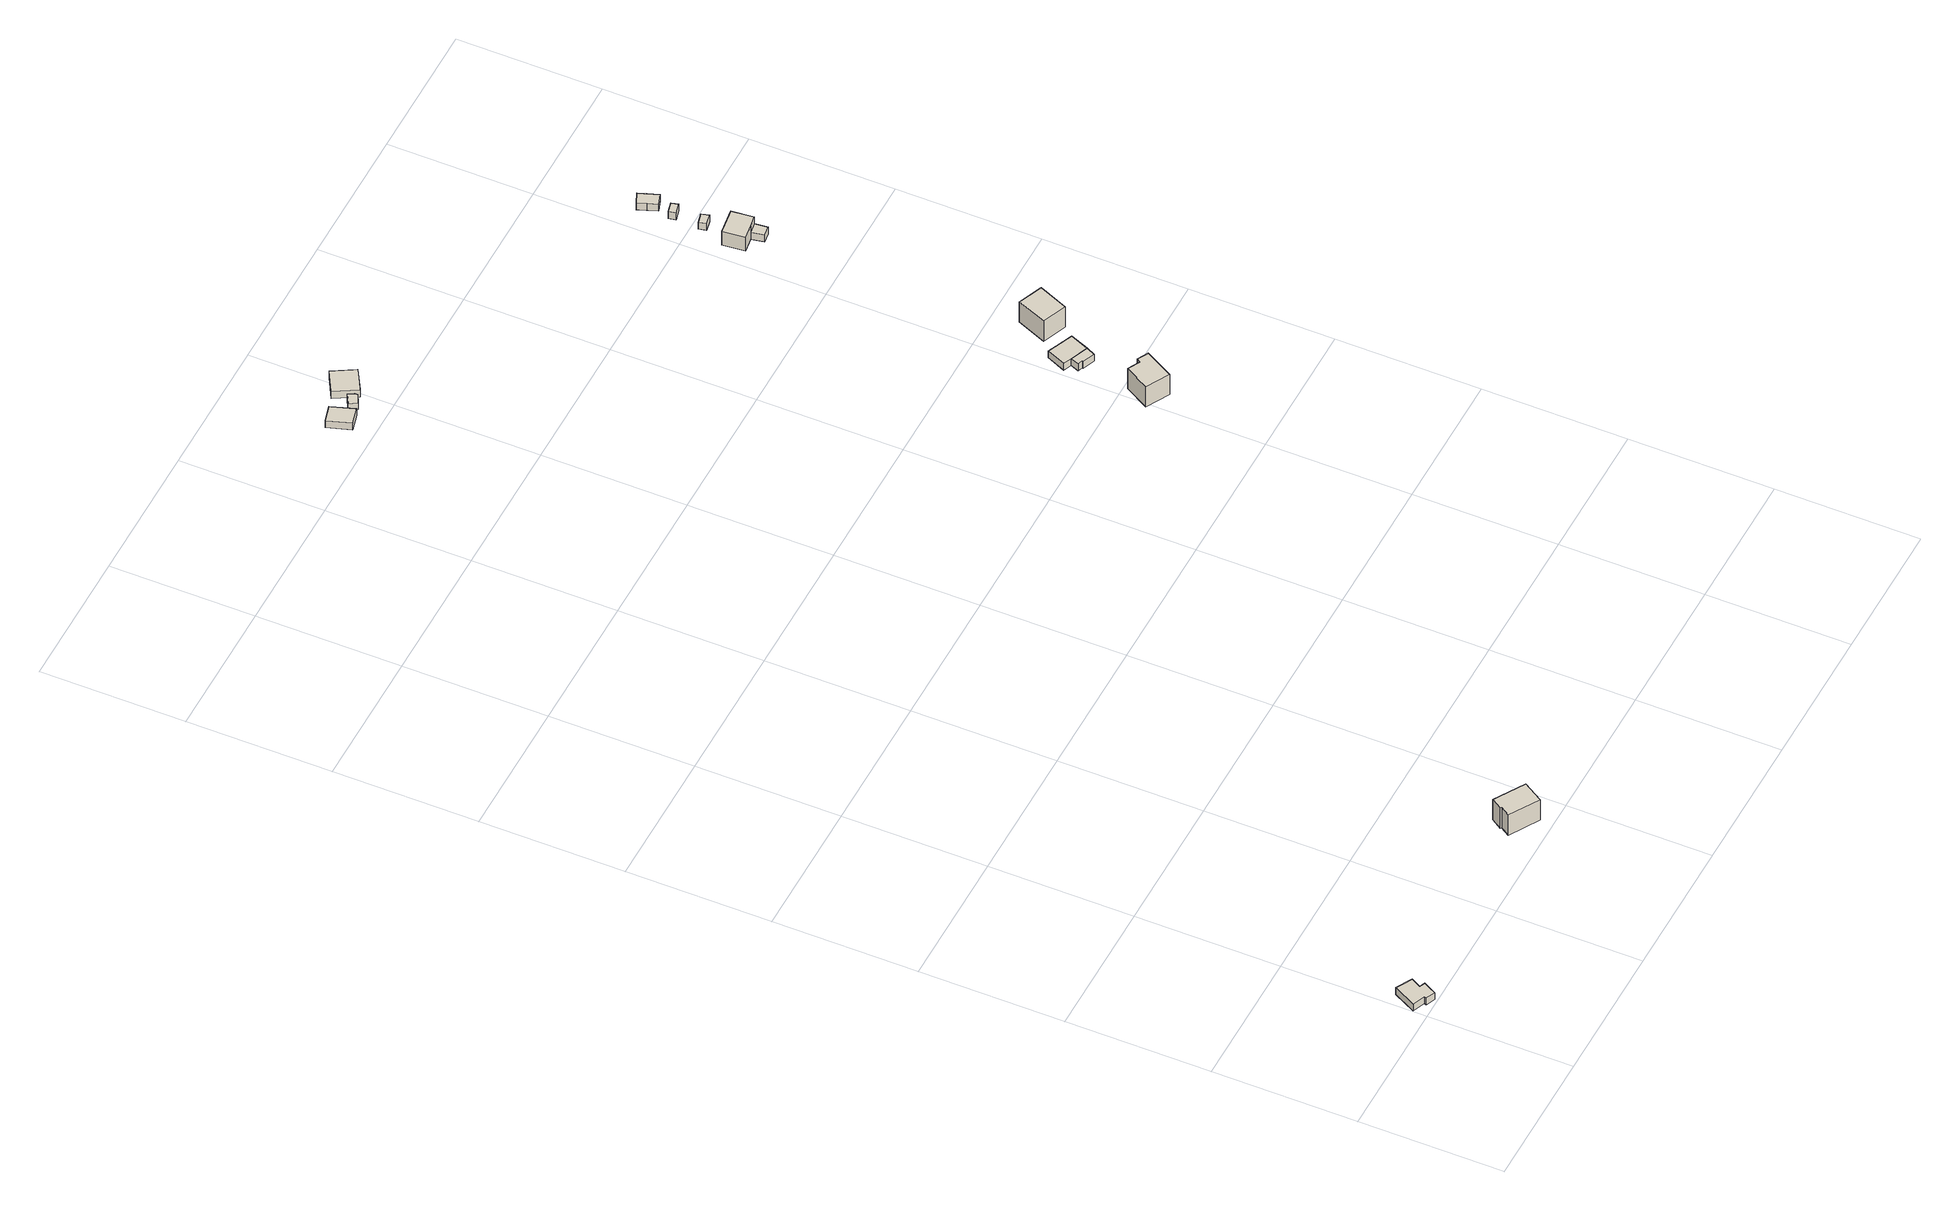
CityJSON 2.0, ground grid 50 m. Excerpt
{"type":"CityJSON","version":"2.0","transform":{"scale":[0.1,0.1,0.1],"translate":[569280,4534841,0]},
"CityObjects":{
"building1":{"type":"Building","geometry":[{"type":"MultiSurface","lod":"1","boundaries":[[[0,1,2,3,4,5,6,7]],[[0,7,8,9]],[[7,6,10,8]],[[6,5,11,10]],[[5,4,12,11]],[[4,3,13,12]],[[3,2,14,13]],[[2,1,15,14]],[[1,0,9,15]],[[9,8,10,11,12,13,14,15]]]}]},
"building2":{"type":"Building","geometry":[{"type":"MultiSurface","lod":"1","boundaries":[[[16,17,18,19,20,21]],[[16,21,22,23]],[[21,20,24,22]],[[20,19,25,24]],[[19,18,26,25]],[[18,17,27,26]],[[17,16,23,27]],[[23,22,24,25,26,27]]]}]},
"building3":{"type":"Building","geometry":[{"type":"MultiSurface","lod":"1","boundaries":[[[28,29,30,31]],[[28,31,32,33]],[[31,30,34,32]],[[30,29,35,34]],[[29,28,33,35]],[[33,32,34,35]]]}]},
"building4":{"type":"Building","geometry":[{"type":"MultiSurface","lod":"1","boundaries":[[[36,37,38,39,40]],[[36,40,41,42]],[[40,39,43,41]],[[39,38,44,43]],[[38,37,45,44]],[[37,36,42,45]],[[42,41,43,44,45]]]}]},
"building5":{"type":"Building","geometry":[{"type":"MultiSurface","lod":"1","boundaries":[[[46,47,48,49]],[[46,49,50,51]],[[49,48,52,50]],[[48,47,53,52]],[[47,46,51,53]],[[51,50,52,53]]]}]},
"building6":{"type":"Building","geometry":[{"type":"MultiSurface","lod":"1","boundaries":[[[54,55,56,57,58,59]],[[54,59,60,61]],[[59,58,62,60]],[[58,57,63,62]],[[57,56,64,63]],[[56,55,65,64]],[[55,54,61,65]],[[61,60,62,63,64,65]]]}]},
"building7":{"type":"Building","geometry":[{"type":"MultiSurface","lod":"1","boundaries":[[[66,67,68,69,70,71]],[[66,71,72,73]],[[71,70,74,72]],[[70,69,75,74]],[[69,68,76,75]],[[68,67,77,76]],[[67,66,73,77]],[[73,72,74,75,76,77]]]}]},
"building8":{"type":"Building","geometry":[{"type":"MultiSurface","lod":"1","boundaries":[[[67,66,78,79,80,81]],[[67,81,82,77]],[[81,80,83,82]],[[80,79,84,83]],[[79,78,85,84]],[[78,66,73,85]],[[66,67,77,73]],[[77,82,83,84,85,73]]]}]},
"building9":{"type":"Building","geometry":[{"type":"MultiSurface","lod":"1","boundaries":[[[86,87,88,89]],[[86,89,90,91]],[[89,88,92,90]],[[88,87,93,92]],[[87,86,91,93]],[[91,90,92,93]]]}]},
"building10":{"type":"Building","geometry":[{"type":"MultiSurface","lod":"1","boundaries":[[[94,95,96,97,98]],[[94,98,99,100]],[[98,97,101,99]],[[97,96,102,101]],[[96,95,103,102]],[[95,94,100,103]],[[100,99,101,102,103]]]}]},
"building11":{"type":"Building","geometry":[{"type":"MultiSurface","lod":"1","boundaries":[[[104,98,97,105]],[[104,105,106,107]],[[105,97,108,106]],[[97,98,109,108]],[[98,104,107,109]],[[107,106,108,109]]]}]},
"building12":{"type":"Building","geometry":[{"type":"MultiSurface","lod":"1","boundaries":[[[110,111,112,113]],[[110,113,114,115]],[[113,112,116,114]],[[112,111,117,116]],[[111,110,115,117]],[[115,114,116,117]]]}]},
"building13":{"type":"Building","geometry":[{"type":"MultiSurface","lod":"1","boundaries":[[[118,119,120,121]],[[118,121,122,123]],[[121,120,124,122]],[[120,119,125,124]],[[119,118,123,125]],[[123,122,124,125]]]}]},
"building14":{"type":"Building","geometry":[{"type":"MultiSurface","lod":"1","boundaries":[[[126,127,128,129,130,131]],[[126,131,132,133]],[[131,130,134,132]],[[130,129,135,134]],[[129,128,136,135]],[[128,127,137,136]],[[127,126,133,137]],[[133,132,134,135,136,137]]]}]}
},
"vertices":[
[77,10,0],[45,24,0],[47,31,0],[3,49,0],[45,128,0],[100,98,0],[82,64,0],[101,55,0],[101,55,30],[77,10,30],[82,64,30],[100,98,30],[45,128,30],[3,49,30],[47,31,30],[45,24,30],
[810,106,0],[830,139,0],[826,142,0],[849,179,0],[954,115,0],[911,45,0],[911,45,90],[810,106,90],[954,115,90],[849,179,90],[826,142,90],[830,139,90],
[913,4086,0],[852,4070,0],[824,4152,0],[885,4168,0],[885,4168,30],[913,4086,30],[824,4152,30],[852,4070,30],
[920,4119,0],[957,4140,0],[969,4119,0],[970,4110,0],[937,4093,0],[937,4093,30],[920,4119,30],[970,4110,30],[969,4119,30],[957,4140,30],
[1067,4155,0],[989,4111,0],[945,4188,0],[1023,4232,0],[1023,4232,30],[1067,4155,30],[945,4188,30],[989,4111,30],
[2068,1859,0],[1988,1903,0],[2035,1987,0],[2076,1965,0],[2084,1978,0],[2122,1957,0],[2122,1957,90],[2068,1859,90],[2084,1978,90],[2076,1965,90],[2035,1987,90],[1988,1903,90],
[2050,2187,0],[2112,2162,0],[2098,2130,0],[2055,2147,0],[2056,2151,0],[2039,2158,0],[2039,2158,30],[2050,2187,30],[2056,2151,30],[2055,2147,30],[2098,2130,30],[2112,2162,30],
[2022,2199,0],[2050,2265,0],[2080,2252,0],[2139,2227,0],[2139,2227,30],[2080,2252,30],[2050,2265,30],[2022,2199,30],
[2234,2376,0],[2191,2273,0],[2107,2308,0],[2150,2411,0],[2150,2411,90],[2234,2376,90],[2107,2308,90],[2191,2273,90],
[2063,3304,0],[2054,3382,0],[2146,3394,0],[2155,3318,0],[2115,3312,0],[2115,3312,60],[2063,3304,60],[2155,3318,60],[2146,3394,60],[2054,3382,60],
[2124,3268,0],[2160,3272,0],[2160,3272,30],[2124,3268,30],[2155,3318,30],[2115,3312,30],
[2092,3451,0],[2086,3476,0],[2122,3485,0],[2129,3458,0],[2129,3458,30],[2092,3451,30],[2122,3485,30],[2086,3476,30],
[2087,3580,0],[2124,3589,0],[2130,3564,0],[2092,3554,0],[2092,3554,30],[2087,3580,30],[2130,3564,30],[2124,3589,30],
[2128,3673,0],[2143,3634,0],[2103,3619,0],[2090,3654,0],[2078,3685,0],[2117,3701,0],[2117,3701,30],[2128,3673,30],[2078,3685,30],[2090,3654,30],[2103,3619,30],[2143,3634,30]
]}
